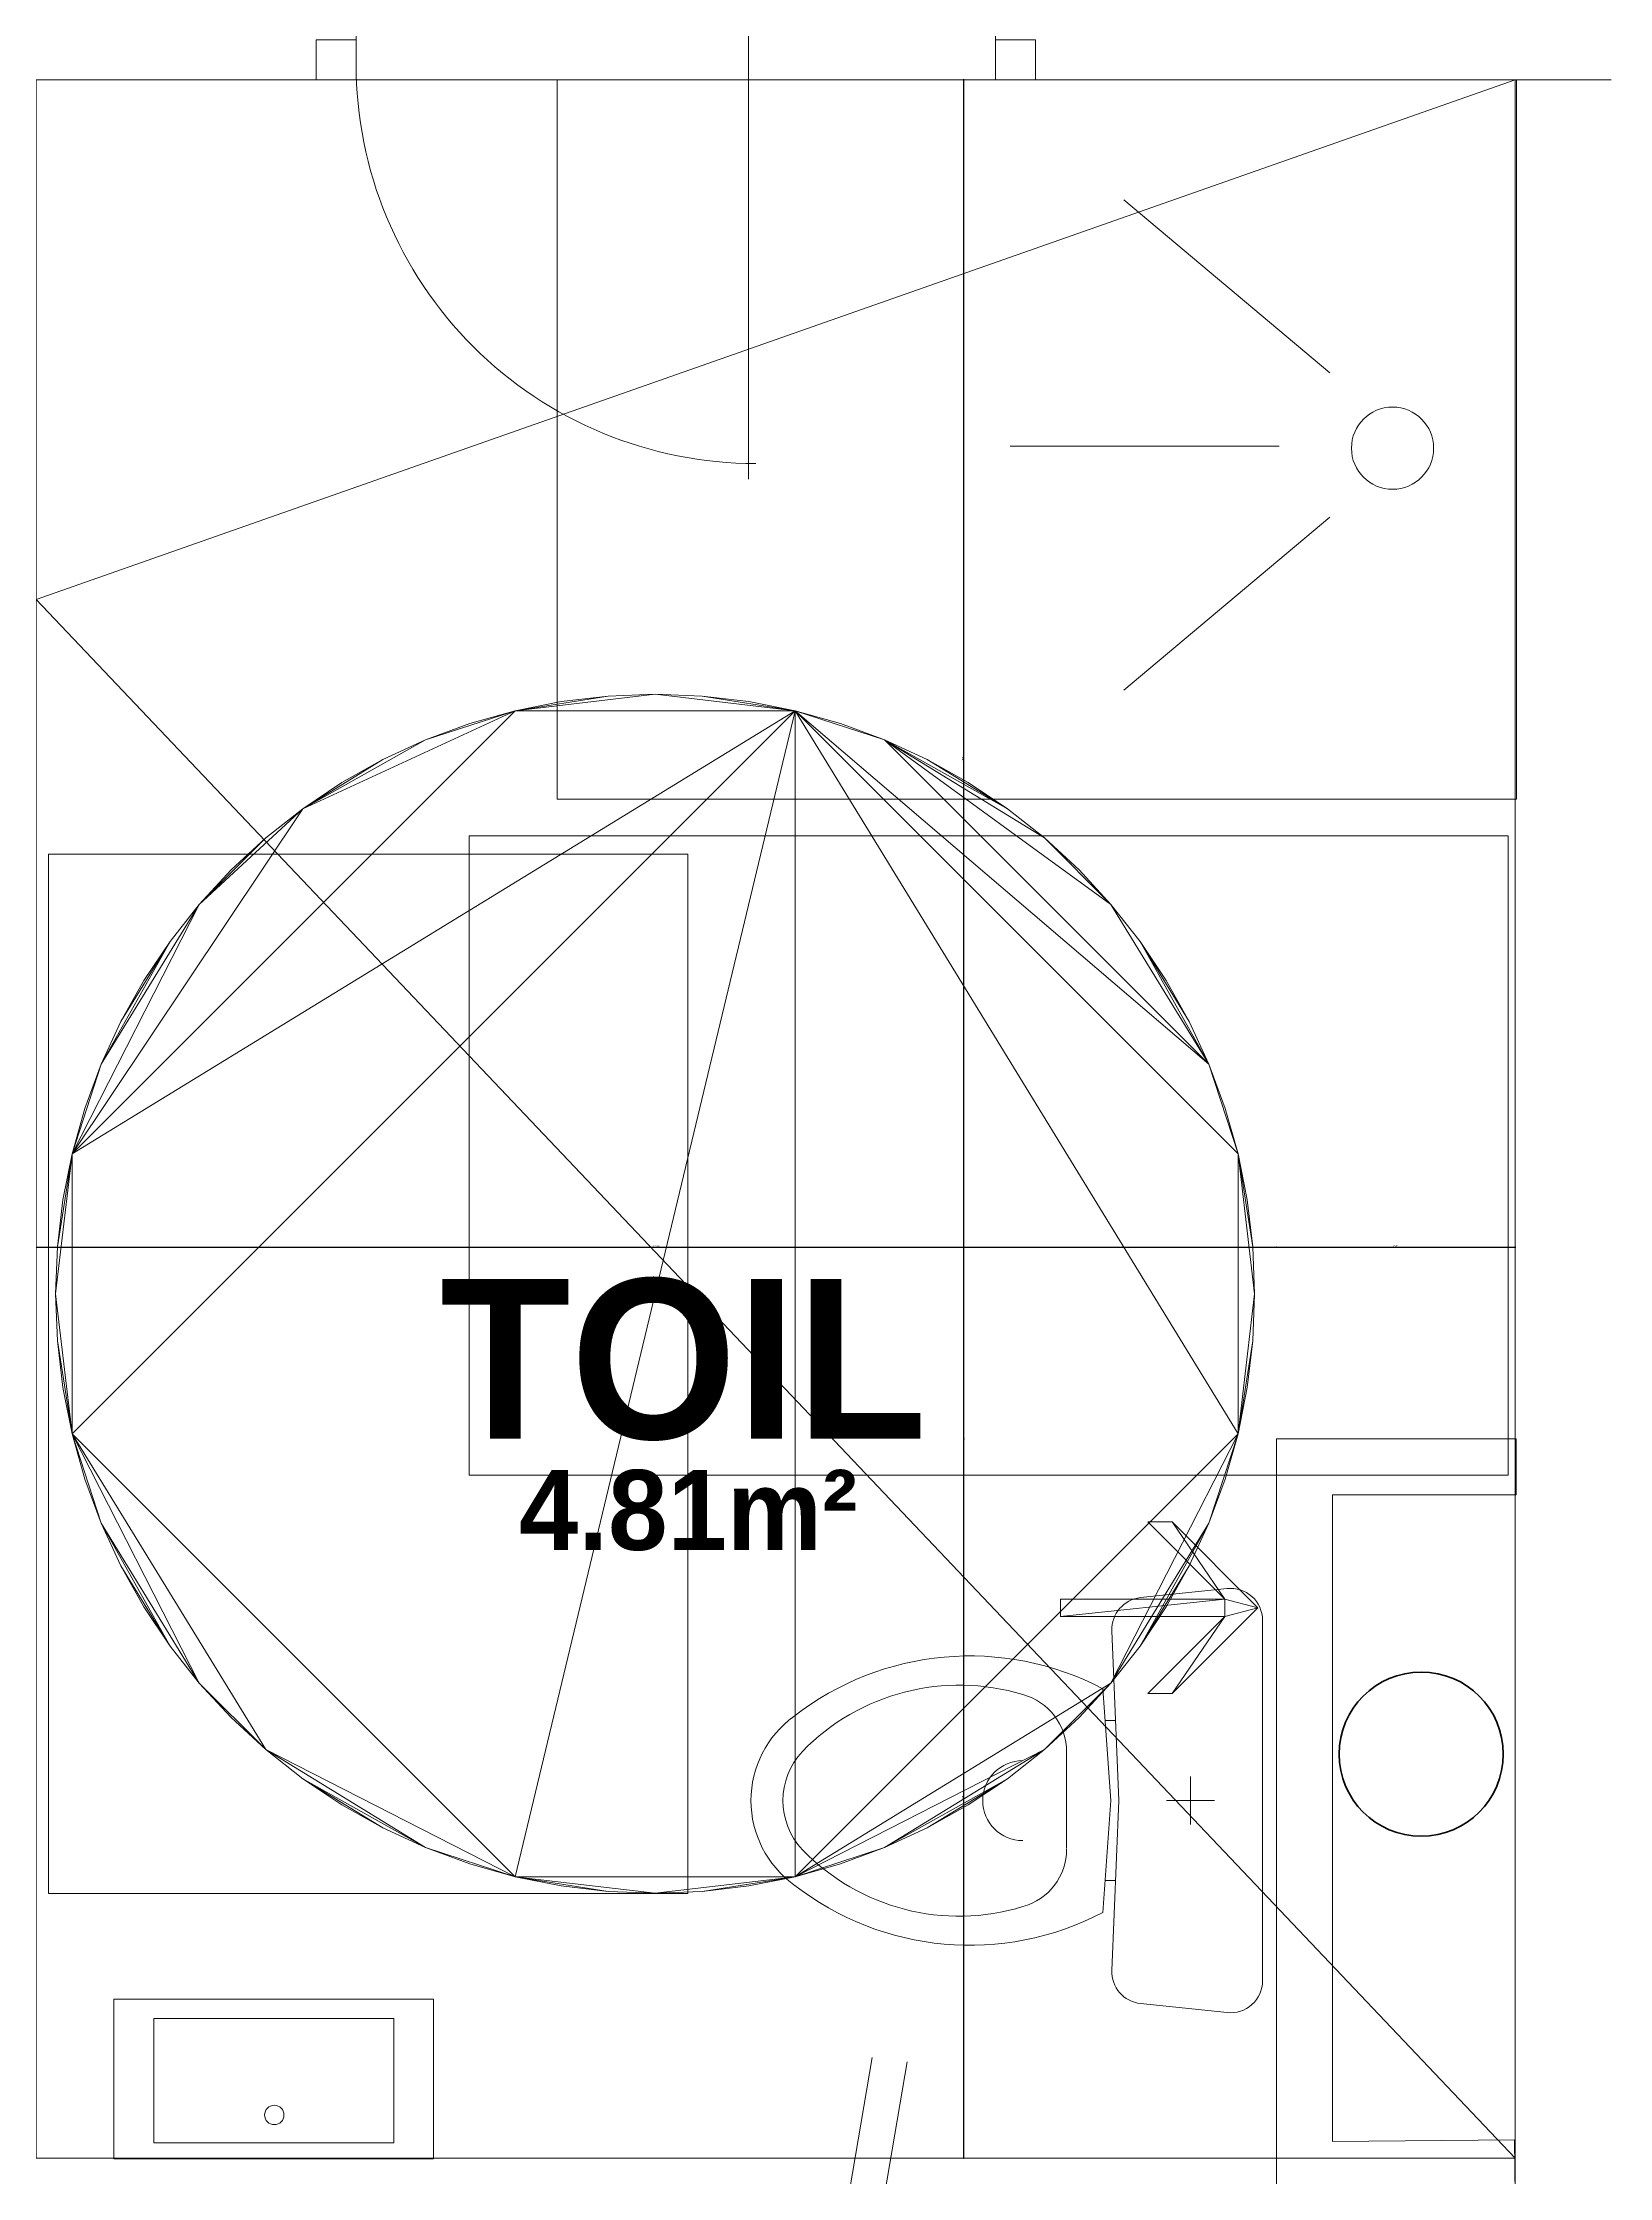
# Model space of a CAD drawing. Header units: metres. Extents: x -12536 to 12621, y -17191 to 9596.
# Drawn here: x -11752.5 to -11556.5, y -2937.7 to -2670.7 of the extents above; entities that cross this region are included whole.
import ezdxf
from ezdxf.enums import TextEntityAlignment as Align
from ezdxf.lldxf.tags import DXFTag

# ---------------------------------------------------------------- set-up
doc = ezdxf.new("R2010")
doc.units = ezdxf.units.M
doc.header["$MEASUREMENT"] = 0
doc.header["$PDMODE"] = 2
doc.header["$PDSIZE"] = 0.25
doc.layers.add('B-COT', color=1, linetype='Continuous', lineweight=18)
for name, color, linetype in [('Calque commun', 7, 'Continuous'), ('Layer2', 7, 'Continuous'), ('Layer5', 7, 'Continuous'), ('Textes', 7, 'Continuous')]:
    doc.layers.add(name, color=color, linetype=linetype)
doc.styles.add('Century Gothic', font='GOTHICB.TTF', dxfattribs={"height": 0.4})
doc.styles.add('Century Gothic2', font='GOTHICB.TTF', dxfattribs={"height": 0.313})
doc.styles.add('Century Gothic6', font='GOTHIC.TTF', dxfattribs={"height": 0.18})
tags = doc.linetypes.add('DASHDOT2', pattern=[0.5, 0.25, -0.125, 0, -0.125]).pattern_tags.tags
tags[10:11] = [DXFTag(74, 4), DXFTag(75, 0), DXFTag(340, '0'), DXFTag(46, 1.0), DXFTag(50, 0.0), DXFTag(44, 0.0), DXFTag(45, 0.0)]
tags[8:9] = [DXFTag(74, 4), DXFTag(75, 0), DXFTag(340, '0'), DXFTag(46, 1.0), DXFTag(50, 0.0), DXFTag(44, 0.0), DXFTag(45, 0.0)]
tags[6:7] = [DXFTag(74, 4), DXFTag(75, 0), DXFTag(340, '0'), DXFTag(46, 1.0), DXFTag(50, 0.0), DXFTag(44, 0.0), DXFTag(45, 0.0)]
tags[4:5] = [DXFTag(74, 4), DXFTag(75, 0), DXFTag(340, '0'), DXFTag(46, 1.0), DXFTag(50, 0.0), DXFTag(44, 0.0), DXFTag(45, 0.0)]
tags = doc.linetypes.add('HIDDEN', pattern=[0.375, 0.25, -0.125]).pattern_tags.tags
tags[6:7] = [DXFTag(74, 4), DXFTag(75, 0), DXFTag(340, '0'), DXFTag(46, 1.0), DXFTag(50, 0.0), DXFTag(44, 0.0), DXFTag(45, 0.0)]
tags[4:5] = [DXFTag(74, 4), DXFTag(75, 0), DXFTag(340, '0'), DXFTag(46, 1.0), DXFTag(50, 0.0), DXFTag(44, 0.0), DXFTag(45, 0.0)]
tags = doc.linetypes.add('HIDDEN2', pattern=[0.1875, 0.125, -0.0625]).pattern_tags.tags
tags[6:7] = [DXFTag(74, 4), DXFTag(75, 0), DXFTag(340, '0'), DXFTag(46, 1.0), DXFTag(50, 0.0), DXFTag(44, 0.0), DXFTag(45, 0.0)]
tags[4:5] = [DXFTag(74, 4), DXFTag(75, 0), DXFTag(340, '0'), DXFTag(46, 1.0), DXFTag(50, 0.0), DXFTag(44, 0.0), DXFTag(45, 0.0)]
doc.dimstyles.new('DIM7', dxfattribs={"dimtxt": 0.18, "dimasz": 0.035, "dimexe": 0.05, "dimexo": 0, "dimgap": 0.05, "dimtad": 1, "dimzin": 1, "dimdsep": 46, "dimtxsty": 'Century Gothic6', "dimblk": 'ORIGIN', "dimcen": 0.09, "dimdle": 0.05, "dimadec": 0, "dimazin": 0, "dimtfac": 1, "dimtdec": 4, "dimtix": 1, "dimtofl": 0, "dimtmove": 0, "dimatfit": 3, "dimfxl": 0.05, "dimfxlon": 1, "dimfrac": 2, "dimtolj": 1, "dimtzin": 0, "dimarcsym": 2})

# ---------------------------------------------------------------- blocks, each defined once
blk = doc.blocks.new('Block9665')
at = {"layer": 'Calque commun', "color": 7, "linetype": 'Continuous', "lineweight": 5}
for p, q in [((-24.7588, -22.7707), (-24.0588, -22.7707)), ((-23.4588, -22.7707), (-22.4388, -22.7707))]:
    blk.add_line(p, q, dxfattribs=at)
blk = doc.blocks.new('Block17413')
at = {"layer": 'Calque commun', "color": 7, "linetype": 'Continuous', "lineweight": 5}
blk.add_line((-22.5588, -22.7707), (-22.5588, -31.1306), dxfattribs=at)
blk = doc.blocks.new('@PRES_1_$$_1-41')
at = {"layer": 'Calque commun', "color": 5, "linetype": 'Continuous', "lineweight": 5}
blk.add_line((0.05, 0.05), (0.05, 0.85), dxfattribs=at)
at = {"layer": 'Calque commun', "color": 5, "linetype": 'Continuous', "lineweight": 5, "flags": 128}
blk.add_lwpolyline([(0.05, 0.85, -0.414214), (0.85, 0.05)], format="xyb", dxfattribs=at)
at = {"layer": 'Calque commun', "color": 5, "linetype": 'Continuous', "lineweight": 5}
mesh = blk.add_polyface(dxfattribs=at)
corners = [(0, 0), (0, 0.05), (0.05, 0.05), (0.05, 0)]
mesh.append_faces([[corners[k] for k in face] for face in [(0, 1, 2, 3)]], dxfattribs={"color": 5})
mesh = blk.add_polyface(dxfattribs=at)
corners = [(0.85, 0), (0.85, 0.05), (0.9, 0.05), (0.9, 0)]
mesh.append_faces([[corners[k] for k in face] for face in [(0, 1, 2, 3)]], dxfattribs={"color": 5})
blk = doc.blocks.new('@PRES_1_$$_1-42')
at = {"layer": 'Calque commun', "color": 0, "linetype": 'Continuous', "lineweight": 5}
blk.add_line((0, 0), (0, 0.05), dxfattribs=at)
blk = doc.blocks.new('@PRES_1_$$_1-43')
at = {"layer": 'Calque commun', "color": 0, "linetype": 'Continuous', "lineweight": 5}
blk.add_line((0, 0), (0, 0.05), dxfattribs=at)
blk = doc.blocks.new('INTER_2D_COMB15')
at = {"layer": 'Layer5', "color": 0, "linetype": 'ByBlock', "lineweight": -2}
blk.add_blockref('@PRES_1_$$_1-41', (0, 0), dxfattribs=at)
at = {"layer": 'Layer5', "color": 15, "linetype": 'ByBlock', "lineweight": -2}
blk.add_blockref('@PRES_1_$$_1-42', (0, 0), dxfattribs=at)
at = {"layer": 'Layer5', "color": 15, "linetype": 'ByBlock', "lineweight": -2, "extrusion": (0, 0, -1), "xscale": -1, "yscale": -1, "zscale": -1, "rotation": 180}
blk.add_blockref('@PRES_1_$$_1-43', (-0.9, 0), dxfattribs=at)
blk = doc.blocks.new('PLACED_COMB15')
at = {"layer": 'Layer5', "color": 0, "linetype": 'ByBlock', "lineweight": -2}
blk.add_blockref('INTER_2D_COMB15', (0, 0), dxfattribs=at)
blk = doc.blocks.new('wc-3-2')
at = {"layer": 'Layer2', "color": 6, "linetype": 'Continuous', "lineweight": 5}
for p, q in [((-0.2256, 0), (0.2256, 0)), ((-0.2653, -0.0442), (-0.2539, -0.1527)), ((0.2539, -0.1527), (0.2653, -0.0442)), ((0, -0.06), (0, -0.12)), ((-0.03, -0.09), (0.03, -0.09)), ((-0.2125, -0.1885), (0, -0.18)), ((-0.1, -0.184), (-0.1, -0.1971)), ((0, -0.18), (0.2125, -0.1885)), ((0.1, -0.1971), (0.1, -0.184)), ((-0.14, -0.2), (0, -0.19)), ((0, -0.19), (0.14, -0.2)), ((-0.06, -0.2451), (0.06, -0.2451))]:
    blk.add_line(p, q, dxfattribs=at)
at = {"layer": 'Layer2', "color": 6, "linetype": 'Continuous', "lineweight": 5, "flags": 128}
for points in [[(-0.2653, -0.0442, -0.445253), (-0.2256, 0)], [(0.2256, 0, -0.445276), (0.2653, -0.0442)], [(-0.2539, -0.1527, 0.395314), (-0.2125, -0.1885)], [(0.2125, -0.1885, 0.395339), (0.2539, -0.1527)], [(-0.14, -0.2, 0.294671), (-0.1052, -0.5864)], [(0.14, -0.2, -0.294671), (0.1052, -0.5864)], [(-0.1327, -0.3, -0.337883), (-0.0606, -0.2451)], [(0.1327, -0.3, 0.337854), (0.0606, -0.2451)], [(-0.1327, -0.3, 0.281729), (-0.0616, -0.5756)], [(-0.05, -0.3, 1), (0.05, -0.3)], [(0.1327, -0.3, -0.279876), (0.0616, -0.5756)], [(-0.1052, -0.5864, 0.509528), (0.1052, -0.5864)], [(-0.0616, -0.5756, 0.395927), (0.0616, -0.5756)]]:
    blk.add_lwpolyline(points, format="xyb", dxfattribs=at)
blk = doc.blocks.new('_ORIGIN')
at = {"color": 0, "linetype": 'ByBlock', "lineweight": -2}
blk.add_line((0, 0), (-1, 0), dxfattribs=at)
blk.add_circle((0, 0), 0.5, dxfattribs=at)
blk = doc.blocks.new('*D1584')
at = {"layer": 'Calque commun', "color": 0, "linetype": 'ByBlock', "lineweight": -2, "transparency": 16777216}
for p, q in [((-11637.24, -2845.34), (-11637.34, -2845.34)), ((-11637.29, -2845.34), (-11637.29, -2845.38)), ((-11637.29, -2935.31), (-11637.29, -2845.38)), ((-11637.24, -2935.35), (-11637.34, -2935.35))]:
    blk.add_line(p, q, dxfattribs=at)
at = {"layer": 'Calque commun', "color": 0, "linetype": 'Continuous', "lineweight": -2, "transparency": 16777216}
blk.add_line((-11637.29, -2845.31), (-11637.29, -2845.27), dxfattribs=at)
at = {"layer": 'Defpoints', "color": 0, "linetype": 'Continuous', "transparency": 16777216}
for p in [(-11637.29, -2845.34), (-11600.18, -2845.34), (-11600.18, -2935.35)]:
    blk.add_point(p, dxfattribs=at)
at = {"layer": 'Calque commun', "color": 0, "linetype": 'Continuous', "lineweight": -2, "transparency": 16777216, "xscale": 0.03500000014901161, "yscale": 0.03500000014901161, "zscale": 0.03500000014901161, "rotation": 270}
for p in [(-11637.29, -2845.34), (-11637.29, -2935.35)]:
    blk.add_blockref('_ORIGIN', p, dxfattribs=at)
at = {"layer": 'Calque commun', "color": 0, "linetype": 'Continuous', "lineweight": 5, "transparency": 16777216, "insert": (-11637.34, -2890.34), "char_height": 0.18, "attachment_point": 8, "rotation": 90, "line_spacing_factor": 0.773441, "style": 'Century Gothic6'}
blk.add_mtext('\\A1;90.00', dxfattribs=at)
blk = doc.blocks.new('*D1585')
at = {"layer": 'Calque commun', "color": 0, "linetype": 'ByBlock', "lineweight": -2, "transparency": 16777216}
for p, q in [((-11637.24, -2675.34), (-11637.34, -2675.34)), ((-11637.29, -2675.34), (-11637.29, -2675.38)), ((-11637.29, -2845.31), (-11637.29, -2675.38)), ((-11637.24, -2845.34), (-11637.34, -2845.34))]:
    blk.add_line(p, q, dxfattribs=at)
at = {"layer": 'Calque commun', "color": 0, "linetype": 'Continuous', "lineweight": -2, "transparency": 16777216}
blk.add_line((-11637.29, -2675.31), (-11637.29, -2675.27), dxfattribs=at)
at = {"layer": 'Defpoints', "color": 0, "linetype": 'Continuous', "transparency": 16777216}
for p in [(-11637.29, -2675.34), (-11600.18, -2675.34), (-11600.18, -2845.34)]:
    blk.add_point(p, dxfattribs=at)
at = {"layer": 'Calque commun', "color": 0, "linetype": 'Continuous', "lineweight": -2, "transparency": 16777216, "xscale": 0.03500000014901161, "yscale": 0.03500000014901161, "zscale": 0.03500000014901161, "rotation": 270}
for p in [(-11637.29, -2675.34), (-11637.29, -2845.34)]:
    blk.add_blockref('_ORIGIN', p, dxfattribs=at)
at = {"layer": 'Calque commun', "color": 0, "linetype": 'Continuous', "lineweight": 5, "transparency": 16777216, "insert": (-11637.34, -2760.34), "char_height": 0.18, "attachment_point": 8, "rotation": 90, "line_spacing_factor": 0.773441, "style": 'Century Gothic6'}
blk.add_mtext('\\A1;170.00', dxfattribs=at)
blk = doc.blocks.new('*D1586')
at = {"layer": 'Calque commun', "color": 0, "linetype": 'ByBlock', "lineweight": -2, "transparency": 16777216}
for p, q in [((-11753.31, -2821.44), (-11753.31, -2821.34)), ((-11753.28, -2821.39), (-11598.21, -2821.39)), ((-11598.18, -2821.39), (-11598.21, -2821.39)), ((-11598.18, -2821.44), (-11598.18, -2821.34))]:
    blk.add_line(p, q, dxfattribs=at)
at = {"layer": 'Calque commun', "color": 0, "linetype": 'Continuous', "lineweight": -2, "transparency": 16777216}
blk.add_line((-11598.14, -2821.39), (-11598.11, -2821.39), dxfattribs=at)
at = {"layer": 'Defpoints', "color": 0, "linetype": 'Continuous', "transparency": 16777216}
for p in [(-11598.18, -2821.39), (-11753.31, -2845.35), (-11598.18, -2845.35)]:
    blk.add_point(p, dxfattribs=at)
at = {"layer": 'Calque commun', "color": 0, "linetype": 'Continuous', "lineweight": -2, "transparency": 16777216, "xscale": 0.03500000014901161, "yscale": 0.03500000014901161, "zscale": 0.03500000014901161, "rotation": 180}
for p in [(-11753.31, -2821.39), (-11598.18, -2821.39)]:
    blk.add_blockref('_ORIGIN', p, dxfattribs=at)
at = {"layer": 'Calque commun', "color": 0, "linetype": 'Continuous', "lineweight": 5, "transparency": 16777216, "insert": (-11675.75, -2821.34), "char_height": 0.18, "attachment_point": 8, "line_spacing_factor": 0.773441, "style": 'Century Gothic6'}
blk.add_mtext('\\A1;155.13', dxfattribs=at)
blk = doc.blocks.new('*D1587')
at = {"layer": 'Calque commun', "color": 0, "linetype": 'ByBlock', "lineweight": -2, "transparency": 16777216}
for p, q in [((-11598.18, -2821.44), (-11598.18, -2821.34)), ((-11598.14, -2821.39), (-11568.35, -2821.39)), ((-11568.31, -2821.39), (-11568.35, -2821.39)), ((-11568.31, -2821.44), (-11568.31, -2821.34))]:
    blk.add_line(p, q, dxfattribs=at)
at = {"layer": 'Calque commun', "color": 0, "linetype": 'Continuous', "lineweight": -2, "transparency": 16777216}
blk.add_line((-11568.28, -2821.39), (-11568.24, -2821.39), dxfattribs=at)
at = {"layer": 'Defpoints', "color": 0, "linetype": 'Continuous', "transparency": 16777216}
for p in [(-11568.31, -2821.39), (-11598.18, -2845.35), (-11568.31, -2845.35)]:
    blk.add_point(p, dxfattribs=at)
at = {"layer": 'Calque commun', "color": 0, "linetype": 'Continuous', "lineweight": -2, "transparency": 16777216, "xscale": 0.03500000014901161, "yscale": 0.03500000014901161, "zscale": 0.03500000014901161, "rotation": 180}
for p in [(-11598.18, -2821.39), (-11568.31, -2821.39)]:
    blk.add_blockref('_ORIGIN', p, dxfattribs=at)
at = {"layer": 'Calque commun', "color": 0, "linetype": 'Continuous', "lineweight": 5, "transparency": 16777216, "insert": (-11583.25, -2821.34), "char_height": 0.18, "attachment_point": 8, "line_spacing_factor": 0.773441, "style": 'Century Gothic6'}
blk.add_mtext('\\A1;29.86', dxfattribs=at)
blk = doc.blocks.new('80x130')
at = {"layer": 'Calque commun', "color": 7, "linetype": 'HIDDEN', "lineweight": 5}
mesh = blk.add_polyface(dxfattribs=at)
corners = [(0, 0), (0, 1.3), (0.8, 1.3), (0.8, 0)]
mesh.append_faces([[corners[k] for k in face] for face in [(0, 1, 2, 3)]], dxfattribs={"color": 7})
blk = doc.blocks.new('lavmain')
at = {"layer": 'Calque commun', "color": 7, "linetype": 'Continuous', "lineweight": 5}
for p, q in [((0.4, 0), (0, 0)), ((0, 0), (0, -0.2)), ((0.4, -0.2), (0.4, 0)), ((0.35, -0.02), (0.05, -0.02)), ((0.05, -0.02), (0.05, -0.1757)), ((0.35, -0.1757), (0.35, -0.02)), ((0.05, -0.1757), (0.35, -0.1757)), ((0, -0.2), (0.4, -0.2))]:
    blk.add_line(p, q, dxfattribs=at)
blk.add_arc((0.1993, -0.055), 0.0121, 90, 89.9994, dxfattribs=at)
blk = doc.blocks.new('douche90x120')
at = {"layer": 'Calque commun', "color": 7, "linetype": 'Continuous', "lineweight": 5}
for p, q in [((-0.491, -0.1501), (-0.2333, -0.3664)), ((-0.6334, -0.4582), (-0.2969, -0.4582)), ((-0.491, -0.7635), (-0.2333, -0.5472))]:
    blk.add_line(p, q, dxfattribs=at)
blk.add_arc((-0.1549, -0.4608), 0.0514, 90, 89.9994, dxfattribs=at)
mesh = blk.add_polyface(dxfattribs=at)
corners = [(-1.2, -0.9), (0, -0.9), (0, 0), (-1.2, 0)]
mesh.append_faces([[corners[k] for k in face] for face in [(0, 1, 2, 3)]], dxfattribs={"color": 7})
blk = doc.blocks.new('fleche01')
at = {"layer": 'Calque commun', "color": 6, "linetype": 'Continuous', "lineweight": 20}
mesh = blk.add_polyface(dxfattribs=at)
corners = [(1.283, 1), (0.383, 0.1), (1, 1), (1, -1), (0, 0), (0.383, -0.1), (2.3, 0.1), (2.3, -0.1), (1.283, -1)]
mesh.append_faces([[corners[k] for k in face] for face in [(4, 1, 5)]], dxfattribs={"vtx0": -1, "vtx1": -1, "vtx2": -1, "color": 6})
mesh.append_faces([[corners[k] for k in face] for face in [(0, 1, 2)]], dxfattribs={"vtx1": -1, "color": 6})
mesh.append_faces([[corners[k] for k in face] for face in [(3, 4, 5), (4, 2, 1), (7, 5, 1)]], dxfattribs={"vtx1": -1, "vtx2": -1, "color": 6})
mesh.append_faces([[corners[k] for k in face] for face in [(1, 6, 7), (5, 8, 3)]], dxfattribs={"vtx2": -1, "color": 6})

msp = doc.modelspace()

# ---------------------------------------------------------------- linework, layer by layer
at = {"layer": 'B-COT', "color": 5, "lineweight": 53}
msp.add_circle((-11580.062, -2884.801), 10.269, dxfattribs=at)
at = {"layer": 'Calque commun', "color": 7, "linetype": 'HIDDEN2', "lineweight": 5}
msp.add_line((-11664.205, -2660.298), (-11664.205, -2725.298), dxfattribs=at)
at = {"layer": 'Calque commun', "color": 7, "linetype": 'Continuous', "lineweight": 5}
msp.add_line((-11688.317, -2675.345), (-11568.315, -2675.345), dxfattribs=at)
at = {"layer": 'Calque commun', "color": 16, "linetype": 'Continuous', "lineweight": 20}
for p, q in [((-11598.179, -2940.346), (-11598.179, -2845.344)), ((-11598.179, -2845.344), (-11568.182, -2845.344)), ((-11568.182, -2845.344), (-11568.182, -2852.344)), ((-11591.179, -2933.278), (-11591.179, -2852.344)), ((-11591.179, -2852.344), (-11568.182, -2852.344))]:
    msp.add_line(p, q, dxfattribs=at)
at = {"layer": 'Calque commun', "color": 7, "linetype": 'DASHDOT2', "lineweight": 5}
for p, q in [((-11671.726, -3057.413), (-11648.751, -2922.765)), ((-11667.33, -3057.964), (-11644.355, -2923.316))]:
    msp.add_line(p, q, dxfattribs=at)
at = {"layer": 'Calque commun', "color": 4, "linetype": 'Continuous', "lineweight": 20}
for p in [(-11591.179, -2933.278), (-11568.325, -2940.039)]:
    msp.add_line(p, (-11568.392, -2933.04), dxfattribs=at)
at = {"layer": 'Calque commun', "color": 15, "linetype": 'Continuous', "lineweight": 20}
msp.add_line((-11765.312, -2935.346), (-11598.179, -2935.346), dxfattribs=at)
at = {"layer": 'Calque commun', "color": 7, "linetype": 'HIDDEN2', "lineweight": 5, "flags": 128}
msp.add_lwpolyline([(-11713.312, -2673.344, 0.4142158), (-11663.312, -2723.344)], format="xyb", dxfattribs=at)

# ---------------------------------------------------------------- block references
at = {"layer": 'Calque commun', "color": 0, "linetype": 'ByBlock', "lineweight": -2, "xscale": 100, "yscale": 100, "zscale": 100}
for name, p in [('PLACED_COMB15', (-11718.312, -2675.345)), ('Block9665', (-9312.433, -398.28)), ('Block17413', (-9312.433, -398.28))]:
    msp.add_blockref(name, p, dxfattribs=at)
at = {"layer": 'Calque commun', "color": 0, "linetype": 'ByBlock', "lineweight": -2}
for name, p, xscale, yscale, zscale, rotation in [('douche90x120', (-11568.159, -2675.345), -100, -100, -100, 180), ('80x130', (-11569.169, -2849.907), 100, 100, 100, 90), ('80x130', (-11671.789, -2772.218), 100, 100, 100, 180), ('lavmain', (-11703.609, -2935.446), 100, 100, 100, 180)]:
    msp.add_blockref(name, p, dxfattribs=dict(at, xscale=xscale, yscale=yscale, zscale=zscale, rotation=rotation))
at = {"layer": 'Calque commun', "color": 0, "linetype": 'ByBlock', "lineweight": -2, "extrusion": (0, 0, -1)}
for name, p, xscale, yscale, zscale, rotation in [('fleche01', (11600.498, -2866.495), -10.73741838335991, -10.73741838335991, -10.73741838335991, 180), ('wc-3-2', (11599.911, -2890.614), -100, -100, -100, 270)]:
    msp.add_blockref(name, p, dxfattribs=dict(at, xscale=xscale, yscale=yscale, zscale=zscale, rotation=rotation))

# ---------------------------------------------------------------- texts
at = {"layer": 'Textes', "color": 5, "linetype": 'ByBlock', "lineweight": -2, "style": 'Century Gothic'}
msp.add_text('TOIL', height=20, dxfattribs=at).set_placement((-11702.82, -2825.346), align=Align.TOP_LEFT)
at = {"layer": 'Textes', "color": 9, "linetype": 'ByBlock', "lineweight": -2, "style": 'Century Gothic2'}
msp.add_text('4.81m²', height=10, dxfattribs=at).set_placement((-11692.938, -2849.26, 0), align=Align.TOP_LEFT)

# ---------------------------------------------------------------- dimensions: what is measured, and where the dimension line sits
at = {"layer": 'Calque commun', "color": 5, "linetype": 'Continuous', "lineweight": 5}
for p1, p2, distance, picture, middle in [((-11600.179, -2845.344), (-11600.179, -2675.345), 37.113, '*D1585', (-11637.436, -2760.344)), ((-11753.312, -2845.346), (-11598.179, -2845.346), 23.958, '*D1586', (-11675.745, -2821.243)), ((-11598.1786, -2845.3456), (-11568.3139, -2845.3456), 23.9582, '*D1587', (-11583.2462, -2821.2429)), ((-11600.179, -2935.346), (-11600.179, -2845.344), 37.113, '*D1584', (-11637.436, -2890.345))]:
    dim = msp.add_aligned_dim(p1=p1, p2=p2, distance=distance, dimstyle='DIM7', dxfattribs=at)
    dim.commit()
    dim.dimension.update_dxf_attribs({"geometry": picture, "text_midpoint": middle})

# ---------------------------------------------------------------- meshes
at = {"layer": 'Calque commun', "color": 7, "linetype": 'Continuous', "lineweight": 5}
mesh = msp.add_polyface(dxfattribs=at)
corners = [(-6352.223, -1261.028), (-12352.223, -1261.028), (-12352.223, -5461.028), (-6352.223, -5461.028)]
mesh.append_faces([[corners[k] for k in face] for face in [(0, 1, 2, 3)]], dxfattribs={"color": 7})
at = {"layer": 'Calque commun', "color": 9, "linetype": 'HIDDEN', "lineweight": 20}
mesh = msp.add_polyface(dxfattribs=at)
corners = [(-9594.317, -2643.344), (-10254.316, -3359.805), (-9594.317, -3543.344), (-10254.316, -3543.344), (-11534.313, -3359.805), (-10234.035, -2643.344), (-11556.313, -2643.344), (-12196.312, -2643.344), (-12196.312, -3543.344), (-11534.313, -3543.344), (-10234.035, -2459.805), (-11556.313, -2459.805)]
mesh.append_faces([[corners[k] for k in face] for face in [(4, 8, 9)]], dxfattribs={"vtx0": -1, "color": 9})
mesh.append_faces([[corners[k] for k in face] for face in [(0, 1, 2), (7, 4, 6)]], dxfattribs={"vtx0": -1, "vtx1": -1, "color": 9})
mesh.append_faces([[corners[k] for k in face] for face in [(4, 5, 6)]], dxfattribs={"vtx0": -1, "vtx1": -1, "vtx2": -1, "color": 9})
mesh.append_faces([[corners[k] for k in face] for face in [(4, 1, 5), (7, 8, 4), (5, 10, 6), (0, 5, 1)]], dxfattribs={"vtx1": -1, "vtx2": -1, "color": 9})
mesh.append_faces([[corners[k] for k in face] for face in [(1, 3, 2), (10, 11, 6)]], dxfattribs={"vtx2": -1, "color": 9})
at = {"layer": 'Calque commun', "color": 9, "linetype": 'HIDDEN2', "lineweight": 5}
mesh = msp.add_polyface(dxfattribs=at)
corners = [(-11568.314, -3511.344), (-11770.422, -3130.347), (-11568.316, -3130.04), (-11893.313, -2675.345), (-12102.31, -2921.345), (-12164.312, -2675.345), (-12102.31, -2990.871), (-11893.313, -2940.346), (-12164.312, -3511.344), (-12164.312, -2990.871), (-12164.312, -2921.345), (-11686.315, -2940.346), (-11770.313, -3030.345), (-11686.315, -3030.345)]
mesh.append_faces([[corners[k] for k in face] for face in [(0, 1, 2)]], dxfattribs={"vtx0": -1, "color": 9})
mesh.append_faces([[corners[k] for k in face] for face in [(3, 4, 5), (11, 12, 7)]], dxfattribs={"vtx0": -1, "vtx1": -1, "color": 9})
mesh.append_faces([[corners[k] for k in face] for face in [(6, 7, 1), (8, 6, 1)]], dxfattribs={"vtx0": -1, "vtx1": -1, "vtx2": -1, "color": 9})
mesh.append_faces([[corners[k] for k in face] for face in [(7, 12, 1)]], dxfattribs={"vtx0": -1, "vtx2": -1, "color": 9})
mesh.append_faces([[corners[k] for k in face] for face in [(10, 5, 4)]], dxfattribs={"vtx1": -1, "color": 9})
mesh.append_faces([[corners[k] for k in face] for face in [(3, 7, 4), (6, 4, 7), (0, 8, 1)]], dxfattribs={"vtx1": -1, "vtx2": -1, "color": 9})
mesh.append_faces([[corners[k] for k in face] for face in [(8, 9, 6), (11, 13, 12)]], dxfattribs={"vtx2": -1, "color": 9})
at = {"layer": 'Calque commun', "color": 9, "linetype": 'Continuous', "lineweight": 5}
mesh = msp.add_polyface(dxfattribs=at)
corners = [(-11753.312, -2740.346), (-11568.314, -2675.345), (-11568.314, -2935.346), (-11753.312, -2675.345), (-11753.312, -2935.346)]
mesh.append_faces([[corners[k] for k in face] for face in [(0, 1, 2), (0, 3, 1)]], dxfattribs={"vtx0": -1, "vtx2": -1, "color": 9})
mesh.append_faces([[corners[k] for k in face] for face in [(4, 0, 2)]], dxfattribs={"vtx1": -1, "color": 9})
at = {"layer": 'Calque commun', "color": 7, "linetype": 'Continuous', "lineweight": 5}
mesh = msp.add_polyface(dxfattribs=at)
corners = [(-11658.398, -2900.134), (-11664.174, -2901.283), (-11670.022, -2901.975), (-11719.99, -2766.53), (-11715.094, -2763.258), (-11709.956, -2760.381), (-11736.583, -2783.122), (-11745.197, -2798.505), (-11742.732, -2793.157), (-11748.834, -2844.715), (-11749.983, -2838.939), (-11750.675, -2833.091), (-11609.081, -2793.157), (-11606.616, -2798.505), (-11615.23, -2783.122), (-11602.979, -2809.698), (-11600.906, -2827.206), (-11602.979, -2844.715), (-11750.906, -2827.206), (-11745.197, -2855.908), (-11732.937, -2875.915), (-11658.398, -2754.279), (-11693.415, -2900.134), (-11750.675, -2821.322), (-11748.834, -2809.698), (-11675.906, -2752.206), (-11670.022, -2752.438), (-11747.236, -2850.383), (-11724.615, -2884.237), (-11728.94, -2880.239), (-11601.83, -2815.474), (-11601.138, -2821.322), (-11647.205, -2896.497), (-11652.73, -2898.536), (-11618.876, -2875.915), (-11704.608, -2757.915), (-11704.608, -2896.497), (-11709.956, -2894.032), (-11719.99, -2887.883), (-11647.205, -2757.915), (-11606.616, -2855.908), (-11615.23, -2871.29), (-11664.174, -2753.13), (-11732.937, -2778.498), (-11604.577, -2804.03), (-11641.857, -2760.381), (-11631.822, -2766.53), (-11736.583, -2871.29), (-11742.732, -2861.256), (-11724.615, -2770.176), (-11652.73, -2755.877), (-11747.236, -2804.03), (-11618.876, -2778.498), (-11675.906, -2902.206), (-11715.094, -2891.154), (-11609.081, -2861.256), (-11611.958, -2866.394), (-11627.198, -2884.237), (-11631.822, -2887.883), (-11693.415, -2754.279), (-11601.138, -2833.091), (-11627.198, -2770.176), (-11749.983, -2815.474), (-11699.083, -2755.877), (-11681.791, -2752.438), (-11728.94, -2774.173), (-11604.577, -2850.383), (-11622.873, -2774.173), (-11681.791, -2901.975), (-11739.855, -2866.394), (-11601.83, -2838.939), (-11739.855, -2788.019), (-11687.639, -2901.283), (-11699.083, -2898.536), (-11636.719, -2891.154), (-11641.857, -2894.032), (-11622.873, -2880.239), (-11636.719, -2763.258), (-11687.639, -2753.13), (-11611.958, -2788.019)]
mesh.append_faces([[corners[k] for k in face] for face in [(7, 24, 51), (40, 17, 66), (52, 61, 67), (6, 8, 71), (22, 68, 72), (12, 14, 79)]], dxfattribs={"vtx0": -1, "color": 7})
mesh.append_faces([[corners[k] for k in face] for face in [(18, 9, 11), (23, 24, 18), (35, 3, 5), (34, 40, 41), (19, 47, 48), (60, 17, 16), (53, 0, 2), (55, 41, 40), (61, 39, 46), (25, 59, 64)]], dxfattribs={"vtx0": -1, "vtx1": -1, "color": 7})
mesh.append_faces([[corners[k] for k in face] for face in [(15, 16, 17), (19, 9, 20), (21, 22, 9), (34, 0, 17), (21, 39, 13), (24, 43, 3), (52, 13, 39), (22, 0, 53), (21, 59, 25), (20, 9, 28), (52, 39, 61), (21, 0, 22), (21, 17, 0), (18, 24, 9), (34, 17, 40), (24, 3, 59), (21, 15, 17), (7, 43, 24), (34, 57, 0), (35, 59, 3), (21, 9, 24), (0, 57, 32), (21, 13, 15), (22, 36, 28), (22, 28, 9), (21, 24, 59)]], dxfattribs={"vtx0": -1, "vtx1": -1, "vtx2": -1, "color": 7})
mesh.append_faces([[corners[k] for k in face] for face in [(6, 7, 8), (21, 25, 26), (15, 31, 16), (36, 38, 28), (19, 20, 47), (22, 53, 68)]], dxfattribs={"vtx0": -1, "vtx2": -1, "color": 7})
mesh.append_faces([[corners[k] for k in face] for face in [(12, 13, 14), (36, 37, 38), (39, 45, 46), (49, 3, 43), (57, 58, 32), (6, 43, 7), (52, 14, 13), (75, 32, 58)]], dxfattribs={"vtx1": -1, "vtx2": -1, "color": 7})
mesh.append_faces([[corners[k] for k in face] for face in [(0, 1, 2), (3, 4, 5), (9, 10, 11), (19, 27, 9), (28, 29, 20), (15, 30, 31), (32, 33, 0), (26, 42, 21), (13, 44, 15), (21, 50, 39), (37, 54, 38), (55, 56, 41), (23, 62, 24), (35, 63, 59), (43, 65, 49), (47, 69, 48), (60, 70, 17), (22, 73, 36), (58, 74, 75), (34, 76, 57), (45, 77, 46), (59, 78, 64)]], dxfattribs={"vtx2": -1, "color": 7})

doc.saveas('drawing.dxf')
